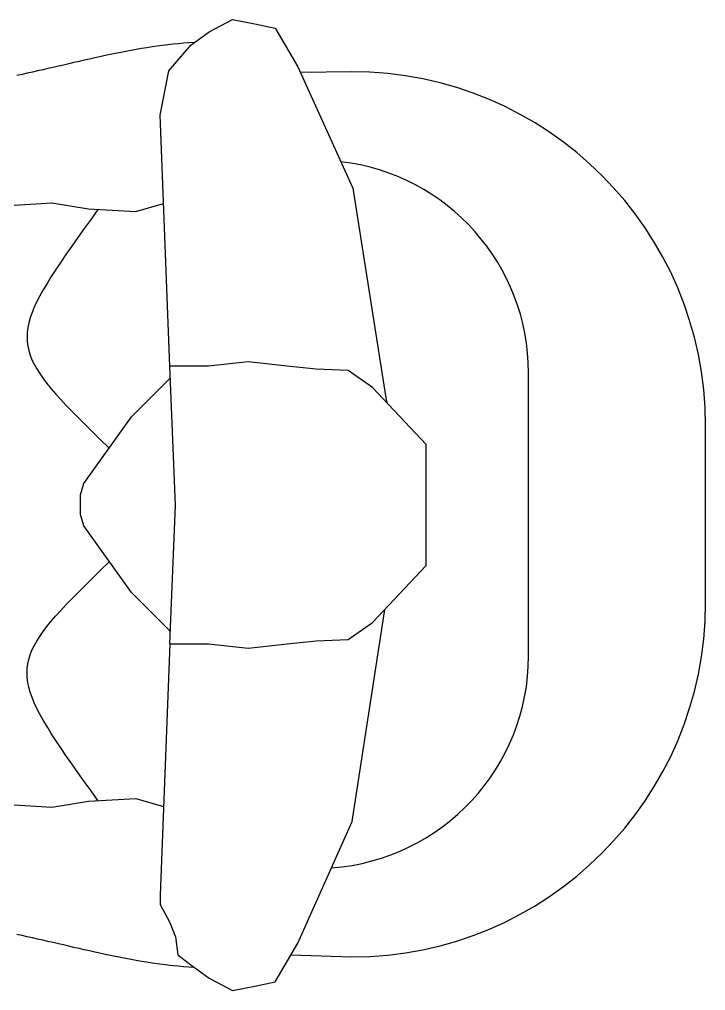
# Model space of a CAD drawing. Header units: millimetres. Extents: x -155 to 94595, y -3153 to 63413.
# Drawn here: x 82476 to 82864, y 30006 to 30555 of the extents above; entities that cross this region are included whole.
import ezdxf

# ---------------------------------------------------------------- set-up
doc = ezdxf.new("R2010")
doc.units = ezdxf.units.MM
doc.layers.add('int', color=185, linetype='Continuous')

msp = doc.modelspace()

# ---------------------------------------------------------------- linework, layer by layer
at = {"layer": 'int'}
for p, q in [((82583.36, 30547.998), (82596.555, 30554.923)), ((82596.555, 30554.923), (82609.317, 30552.37)), ((82573.089, 30540.294), (82583.36, 30547.998)), ((82609.317, 30552.37), (82620.803, 30550.073)), ((82620.803, 30550.073), (82627.787, 30538.162)), ((82571.977, 30541.637), (82568.991, 30541.431)), ((82574.969, 30541.8), (82571.977, 30541.637)), ((82575.105, 30541.806), (82574.969, 30541.8)), ((82533.466, 30536.321), (82530.526, 30535.73)), ((82536.409, 30536.894), (82533.466, 30536.321)), ((82539.355, 30537.446), (82536.409, 30536.894)), ((82542.302, 30537.976), (82539.355, 30537.446)), ((82545.253, 30538.481), (82542.302, 30537.976)), ((82548.207, 30538.96), (82545.253, 30538.481)), ((82551.165, 30539.411), (82548.207, 30538.96)), ((82554.126, 30539.832), (82551.165, 30539.411)), ((82557.09, 30540.222), (82554.126, 30539.832)), ((82560.059, 30540.579), (82557.09, 30540.222)), ((82563.032, 30540.901), (82560.059, 30540.579)), ((82560.676, 30525.973), (82573.089, 30540.294)), ((82566.009, 30541.185), (82563.032, 30540.901)), ((82568.991, 30541.431), (82566.009, 30541.185)), ((82627.787, 30538.162), (82633.469, 30528.218)), ((82509.986, 30531.209), (82507.056, 30530.53)), ((82512.917, 30531.883), (82509.986, 30531.209)), ((82515.849, 30532.55), (82512.917, 30531.883)), ((82518.781, 30533.21), (82515.849, 30532.55)), ((82521.715, 30533.859), (82518.781, 30533.21)), ((82524.65, 30534.497), (82521.715, 30533.859)), ((82527.587, 30535.121), (82524.65, 30534.497)), ((82530.526, 30535.73), (82527.587, 30535.121)), ((82486.539, 30525.802), (82483.604, 30525.151)), ((82489.472, 30526.463), (82486.539, 30525.802)), ((82492.404, 30527.131), (82489.472, 30526.463)), ((82495.335, 30527.806), (82492.404, 30527.131)), ((82498.265, 30528.485), (82495.335, 30527.806)), ((82501.195, 30529.166), (82498.265, 30528.485)), ((82504.126, 30529.849), (82501.195, 30529.166)), ((82507.056, 30530.53), (82504.126, 30529.849)), ((82555.686, 30500.87), (82560.676, 30525.973)), ((82560.676, 30525.973), (82560.676, 30525.973)), ((82633.469, 30528.218), (82664.635, 30459.653)), ((82663.865, 30525.399), (82634.986, 30524.879)), ((82477.732, 30523.886), (82474.792, 30523.275)), ((82480.669, 30524.512), (82477.732, 30523.886)), ((82483.604, 30525.151), (82480.669, 30524.512)), ((82561.25, 30359.156), (82555.686, 30500.87)), ((82664.635, 30459.653), (82664.635, 30459.653)), ((82664.635, 30459.653), (82683.334, 30341.223)), ((82473.376, 30449.949), (82494.601, 30451.311)), ((82494.601, 30451.311), (82515.264, 30447.867)), ((82542.007, 30446.452), (82557.643, 30451.028)), ((82515.264, 30447.867), (82542.007, 30446.452)), ((82520.627, 30447.585), (82516.745, 30442.184)), ((82542.007, 30446.452), (82542.007, 30446.452)), ((82516.745, 30442.184), (82512.875, 30436.786)), ((82512.875, 30436.786), (82509.221, 30431.661)), ((82505.784, 30426.793), (82502.564, 30422.17)), ((82509.221, 30431.661), (82505.784, 30426.793)), ((82502.564, 30422.17), (82499.562, 30417.778)), ((82499.562, 30417.778), (82496.778, 30413.604)), ((82496.778, 30413.604), (82494.213, 30409.633)), ((82491.867, 30405.853), (82489.741, 30402.249)), ((82494.213, 30409.633), (82491.867, 30405.853)), ((82489.741, 30402.249), (82487.835, 30398.809)), ((82486.15, 30395.518), (82484.686, 30392.363)), ((82487.835, 30398.809), (82486.15, 30395.518)), ((82483.445, 30389.33), (82482.426, 30386.406)), ((82484.686, 30392.363), (82483.445, 30389.33)), ((82481.63, 30383.577), (82481.058, 30380.83)), ((82482.426, 30386.406), (82481.63, 30383.577)), ((82480.709, 30378.15), (82480.586, 30375.525)), ((82481.058, 30380.83), (82480.709, 30378.15)), ((82480.586, 30375.525), (82480.687, 30372.941)), ((82480.687, 30372.941), (82481.014, 30370.384)), ((82481.014, 30370.384), (82481.568, 30367.841)), ((82481.568, 30367.841), (82482.348, 30365.298)), ((82482.348, 30365.298), (82483.355, 30362.741)), ((82483.355, 30362.741), (82484.59, 30360.157)), ((82605.405, 30361.603), (82583.152, 30359.156)), ((82627.431, 30359.156), (82605.405, 30361.603)), ((82484.59, 30360.157), (82486.054, 30357.532)), ((82486.054, 30357.532), (82487.747, 30354.853)), ((82583.152, 30359.156), (82561.013, 30359.156)), ((82561.013, 30359.156), (82564.153, 30280.662)), ((82643.951, 30357.32), (82627.431, 30359.156)), ((82661.941, 30356.629), (82643.951, 30357.32)), ((82675.734, 30347.08), (82661.941, 30356.629)), ((82763.865, 30195.399), (82763.865, 30355.399)), ((82487.747, 30354.853), (82489.669, 30352.106)), ((82489.669, 30352.106), (82491.821, 30349.278)), ((82539.555, 30330.377), (82561.295, 30352.117)), ((82491.821, 30349.278), (82494.203, 30346.354)), ((82494.203, 30346.354), (82496.816, 30343.322)), ((82705.998, 30314.818), (82675.734, 30347.08)), ((82496.816, 30343.322), (82499.661, 30340.167)), ((82499.661, 30340.167), (82502.739, 30336.877)), ((82683.334, 30341.223), (82683.76, 30338.524)), ((82502.739, 30336.877), (82506.048, 30333.437)), ((82506.048, 30333.437), (82509.591, 30329.835)), ((82509.591, 30329.835), (82513.368, 30326.055)), ((82512.67, 30292.738), (82539.555, 30330.377)), ((82539.555, 30330.377), (82539.555, 30330.377)), ((82513.368, 30326.055), (82517.379, 30322.086)), ((82863.865, 30225.399), (82863.865, 30325.399)), ((82517.379, 30322.086), (82521.624, 30317.912)), ((82521.624, 30317.912), (82526.934, 30312.709)), ((82705.998, 30280.662), (82705.998, 30314.818)), ((82705.998, 30314.818), (82705.998, 30314.818)), ((82510.765, 30286.323), (82512.67, 30292.738)), ((82510.765, 30286.323), (82510.765, 30286.323)), ((82510.765, 30275.328), (82510.765, 30286.323)), ((82564.153, 30280.662), (82561.013, 30202.169)), ((82705.998, 30246.507), (82705.998, 30280.662)), ((82510.765, 30275.328), (82510.765, 30275.328)), ((82512.67, 30268.913), (82510.765, 30275.328)), ((82539.555, 30231.274), (82512.67, 30268.913)), ((82521.624, 30243.413), (82527.072, 30248.75)), ((82675.734, 30214.245), (82705.998, 30246.507)), ((82705.998, 30246.507), (82705.998, 30246.507)), ((82517.379, 30239.239), (82521.624, 30243.413)), ((82509.591, 30231.49), (82513.368, 30235.27)), ((82513.368, 30235.27), (82517.379, 30239.239)), ((82506.048, 30227.887), (82509.591, 30231.49)), ((82539.555, 30231.274), (82539.555, 30231.274)), ((82561.307, 30209.521), (82539.555, 30231.274)), ((82499.661, 30221.157), (82502.739, 30224.448)), ((82502.739, 30224.448), (82506.048, 30227.887)), ((82494.203, 30214.971), (82496.816, 30218.003)), ((82496.816, 30218.003), (82499.661, 30221.157)), ((82664.317, 30101.815), (82682.469, 30220.331)), ((82682.469, 30220.331), (82682.67, 30221.638)), ((82491.821, 30212.047), (82494.203, 30214.971)), ((82661.941, 30204.696), (82675.734, 30214.245)), ((82487.747, 30206.472), (82489.669, 30209.219)), ((82489.669, 30209.219), (82491.821, 30212.047)), ((82484.59, 30201.168), (82486.054, 30203.793)), ((82486.054, 30203.793), (82487.747, 30206.472)), ((82561.25, 30202.168), (82555.686, 30060.455)), ((82561.013, 30202.169), (82583.152, 30202.169)), ((82583.152, 30202.169), (82605.405, 30199.722)), ((82605.405, 30199.722), (82627.431, 30202.169)), ((82627.431, 30202.169), (82643.951, 30204.005)), ((82643.951, 30204.005), (82661.941, 30204.696)), ((82482.348, 30196.027), (82483.355, 30198.584)), ((82483.355, 30198.584), (82484.59, 30201.168)), ((82480.687, 30188.384), (82481.014, 30190.941)), ((82481.014, 30190.941), (82481.568, 30193.484)), ((82481.568, 30193.484), (82482.348, 30196.027)), ((82480.586, 30185.799), (82480.687, 30188.384)), ((82480.709, 30183.175), (82480.586, 30185.799)), ((82481.058, 30180.495), (82480.709, 30183.175)), ((82481.63, 30177.748), (82481.058, 30180.495)), ((82482.426, 30174.919), (82481.63, 30177.748)), ((82483.445, 30171.995), (82482.426, 30174.919)), ((82484.686, 30168.962), (82483.445, 30171.995)), ((82486.15, 30165.807), (82484.686, 30168.962)), ((82487.835, 30162.516), (82486.15, 30165.807)), ((82489.741, 30159.076), (82487.835, 30162.516)), ((82491.867, 30155.472), (82489.741, 30159.076)), ((82494.213, 30151.692), (82491.867, 30155.472)), ((82496.778, 30147.721), (82494.213, 30151.692)), ((82499.562, 30143.547), (82496.778, 30147.721)), ((82502.564, 30139.155), (82499.562, 30143.547)), ((82505.784, 30134.532), (82502.564, 30139.155)), ((82509.221, 30129.664), (82505.784, 30134.532)), ((82512.875, 30124.538), (82509.221, 30129.664)), ((82516.745, 30119.141), (82512.875, 30124.538)), ((82515.264, 30113.458), (82542.007, 30114.873)), ((82520.627, 30113.739), (82516.745, 30119.141)), ((82542.007, 30114.873), (82542.007, 30114.873)), ((82542.007, 30114.873), (82557.628, 30110.301)), ((82473.376, 30111.376), (82494.601, 30110.014)), ((82494.601, 30110.014), (82515.264, 30113.458)), ((82633.469, 30033.106), (82664.317, 30101.815)), ((82664.317, 30101.815), (82664.317, 30101.815)), ((82555.686, 30060.455), (82555.723, 30055.056)), ((82555.723, 30055.056), (82555.723, 30055.056)), ((82555.723, 30055.056), (82561.013, 30045.182)), ((82561.013, 30045.182), (82564.358, 30036.82)), ((82477.732, 30037.439), (82474.792, 30038.049)), ((82480.669, 30036.813), (82477.732, 30037.439)), ((82483.604, 30036.173), (82480.669, 30036.813)), ((82486.539, 30035.523), (82483.604, 30036.173)), ((82489.472, 30034.862), (82486.539, 30035.523)), ((82492.404, 30034.194), (82489.472, 30034.862)), ((82495.335, 30033.519), (82492.404, 30034.194)), ((82498.265, 30032.84), (82495.335, 30033.519)), ((82501.195, 30032.158), (82498.265, 30032.84)), ((82504.126, 30031.476), (82501.195, 30032.158)), ((82564.358, 30036.82), (82565.76, 30026.528)), ((82627.787, 30023.163), (82633.469, 30033.106)), ((82507.056, 30030.794), (82504.126, 30031.476)), ((82509.986, 30030.116), (82507.056, 30030.794)), ((82512.917, 30029.442), (82509.986, 30030.116)), ((82515.849, 30028.774), (82512.917, 30029.442)), ((82518.781, 30028.115), (82515.849, 30028.774)), ((82521.715, 30027.465), (82518.781, 30028.115)), ((82524.65, 30026.828), (82521.715, 30027.465)), ((82527.587, 30026.204), (82524.65, 30026.828)), ((82530.526, 30025.595), (82527.587, 30026.204)), ((82565.76, 30026.528), (82573.089, 30021.03)), ((82629.595, 30026.543), (82663.865, 30025.399)), ((82533.466, 30025.003), (82530.526, 30025.595)), ((82536.409, 30024.431), (82533.466, 30025.003)), ((82539.355, 30023.879), (82536.409, 30024.431)), ((82542.302, 30023.349), (82539.355, 30023.879)), ((82545.253, 30022.844), (82542.302, 30023.349)), ((82548.207, 30022.365), (82545.253, 30022.844)), ((82551.165, 30021.914), (82548.207, 30022.365)), ((82554.126, 30021.492), (82551.165, 30021.914)), ((82557.09, 30021.102), (82554.126, 30021.492)), ((82560.059, 30020.746), (82557.09, 30021.102)), ((82563.032, 30020.424), (82560.059, 30020.746)), ((82573.089, 30021.03), (82583.36, 30013.327)), ((82620.803, 30011.252), (82627.787, 30023.163)), ((82566.009, 30020.139), (82563.032, 30020.424)), ((82568.991, 30019.893), (82566.009, 30020.139)), ((82571.977, 30019.688), (82568.991, 30019.893)), ((82574.969, 30019.524), (82571.977, 30019.688)), ((82575.105, 30019.519), (82574.969, 30019.524)), ((82583.36, 30013.327), (82596.555, 30006.402)), ((82609.317, 30008.955), (82620.803, 30011.252)), ((82596.555, 30006.402), (82609.317, 30008.955))]:
    msp.add_line(p, q, dxfattribs=at)
for centre, radius, start, end in [((82663.865, 30325.399), 200, 0, 90), ((82643.865, 30355.399), 120, 0, 83.30773), ((82663.865, 30225.399), 200, 270, 0), ((82643.865, 30195.399), 120, 274.17464, 0)]:
    msp.add_arc(centre, radius, start, end, dxfattribs=at)

doc.saveas('drawing.dxf')
